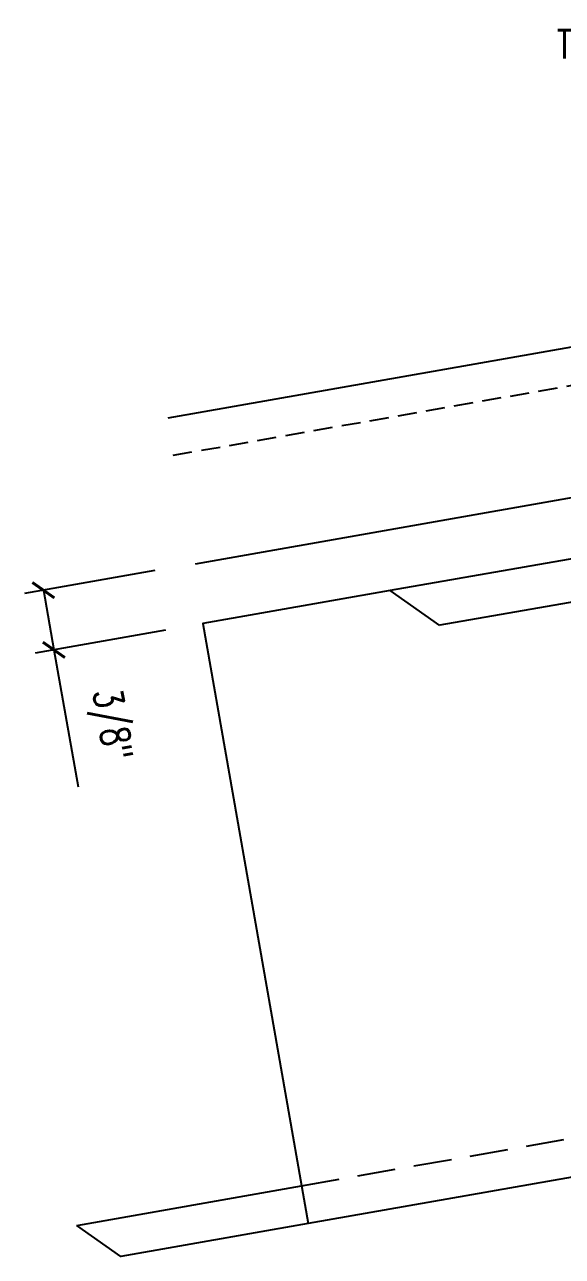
# Model space of a CAD drawing. Header units: inches. Extents: x 0 to 188, y 11 to 98.
# Drawn here: x -0.02 to 7.04, y 10.96 to 27.14 of the extents above; entities that cross this region are included whole.
import ezdxf

# ---------------------------------------------------------------- set-up
doc = ezdxf.new("R2010")
doc.units = ezdxf.units.IN
doc.header["$MEASUREMENT"] = 0
doc.linetypes.add('HIDDEN', pattern=[0.375, 0.25, -0.125])
doc.linetypes.add('HIDDEN2', pattern=[0.1875, 0.125, -0.0625])
for name, color, linetype in [('DIM', 2, 'Continuous'), ('PANEL', 11, 'Continuous'), ('PURLIN', 1, 'Continuous'), ('TEXT', 2, 'Continuous')]:
    doc.layers.add(name, color=color, linetype=linetype)
doc.styles.add('TEXT1', font='ROMANS.shx', dxfattribs={"width": 0.75, "height": 0.375})
doc.dimstyles.new('DETAIL', dxfattribs={"dimscale": 4, "dimtxt": 0.375, "dimasz": 0.0625, "dimexe": 0.0625, "dimexo": 0.125, "dimgap": 0.0625, "dimtad": 1, "dimdec": 4, "dimzin": 3, "dimdsep": 46, "dimlunit": 4, "dimtxsty": 'TEXT1', "dimblk": 'ARCHTICK', "dimcen": 0.0625, "dimclrd": 7, "dimclre": 7, "dimclrt": 2, "dimadec": 0, "dimazin": 0, "dimtfac": 0.59375, "dimtdec": 4, "dimtmove": 0, "dimatfit": 3, "dimfxl": 0, "dimfrac": 2, "dimtolj": 1, "dimtzin": 3, "dimarcsym": 0})

# ---------------------------------------------------------------- blocks, each defined once
blk = doc.blocks.new('_ArchTick')
at = {"color": 0, "linetype": 'ByBlock', "const_width": 0.15}
blk.add_lwpolyline([(-0.5, -0.5), (0.5, 0.5)], dxfattribs=at)
blk = doc.blocks.new('*D12')
at = {"layer": 'DEFPOINTS', "color": 0}
for p in [(2.182, 20.053), (2.321, 19.27), (0.362, 18.924)]:
    blk.add_point(p, dxfattribs=at)
at = {"layer": 'DIM', "color": 7, "lineweight": -2}
for p, q in [((1.69, 19.967), (-0.023, 19.665)), ((0.224, 19.708), (0.362, 18.924)), ((1.828, 19.183), (0.116, 18.881)), ((0.362, 18.924), (0.679, 17.126))]:
    blk.add_line(p, q, dxfattribs=at)
at = {"layer": 'DIM', "color": 7, "lineweight": -2, "xscale": 0.25, "yscale": 0.25, "zscale": 0.25}
for p, rotation in [((0.224, 19.708), 99.99999999999906), ((0.362, 18.924), 279.9999999999991)]:
    blk.add_blockref('_ArchTick', p, dxfattribs=dict(at, rotation=rotation))
at = {"layer": 'DIM', "color": 2, "insert": (1.081, 17.934), "char_height": 0.375, "attachment_point": 5, "rotation": 280, "style": 'TEXT1'}
blk.add_mtext('\\A1;3/8"', dxfattribs=at)

msp = doc.modelspace()

# ---------------------------------------------------------------- linework, layer by layer
at = {"layer": 'PANEL', "color": 251, "linetype": 'HIDDEN2', "ltscale": 2}
msp.add_line((1.93083, 21.48022), (20.69747, 24.7759), dxfattribs=at)
at = {"layer": 'PANEL'}
msp.add_lwpolyline([(2.22165, 20.05538), (20.94832, 23.35323), (20.61145, 25.26375), (1.85948, 21.969)], dxfattribs=at)
at = {"layer": 'PURLIN'}
for p, q in [((23.01771, 22.90882), (4.78314, 19.70201)), ((23.01771, 22.3375), (5.43248, 19.2466)), ((23.01771, 14.78684), (3.70406, 11.39024)), ((0.66279, 11.36398), (3.61743, 11.88366))]:
    msp.add_line(p, q, dxfattribs=at)
at = {"layer": 'PURLIN', "linetype": 'HIDDEN', "ltscale": 2}
msp.add_line((3.61715, 11.88527), (22.93109, 15.28027), dxfattribs=at)
at = {"layer": 'PURLIN'}
msp.add_lwpolyline([(5.43443, 19.24524), (4.78314, 19.70201), (2.32079, 19.26974), (3.70406, 11.39024), (1.24171, 10.95797), (0.66279, 11.36398)], dxfattribs=at)

# ---------------------------------------------------------------- texts
at = {"layer": 'TEXT', "style": 'TEXT1', "width": 0.75}
msp.add_text('TRI-BEAD TAPE SEALER [HW-504]', height=0.375, dxfattribs=at).set_placement((6.97407, 26.69003))

# ---------------------------------------------------------------- dimensions: what is measured, and where the dimension line sits
at = {"layer": 'DIM'}
dim = msp.add_linear_dim(base=(0.36183, 18.92432), p1=(2.1824, 20.05349), p2=(2.3206, 19.26971), angle=280, text='3/8"', dimstyle='DETAIL', dxfattribs=at)
dim.commit()
dim.dimension.update_dxf_attribs({"geometry": '*D12', "text_midpoint": (0.55292, 17.84059), "dimtype": 160})

doc.saveas('drawing.dxf')
